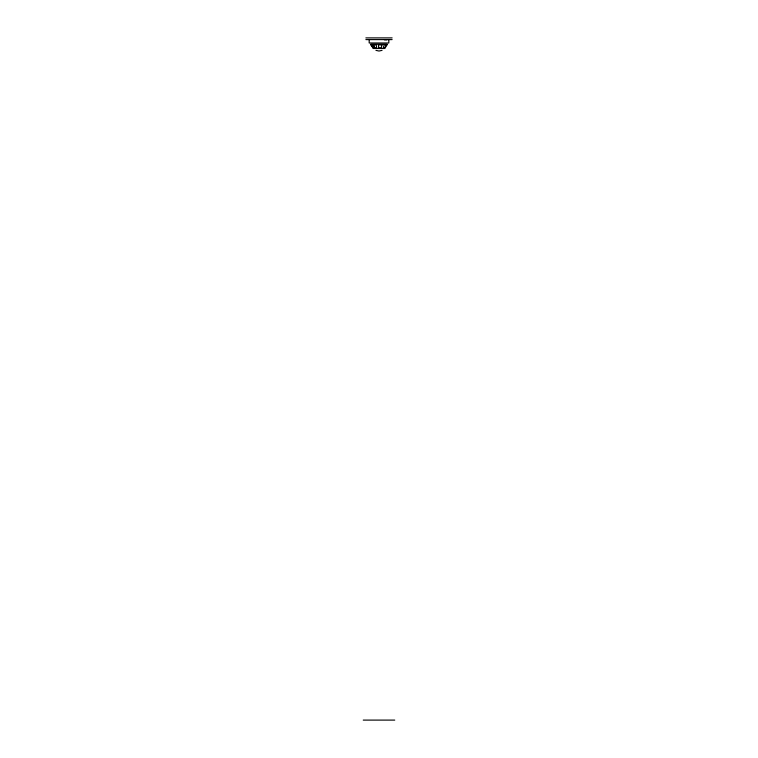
<?xml version="1.0" encoding="UTF-8"?>
<svg xmlns="http://www.w3.org/2000/svg" width="758" height="758" viewBox="0 0 758 758"><rect width="100%" height="100%" fill="white"/><g stroke="black" fill="none" stroke-linecap="round" stroke-linejoin="round"><path stroke-width="1.14" d="M384.751 47.801L386.343 44.921M386.874 44.921L385.244 47.801L383.226 47.801L384.183 44.921L386.987 44.921M382.051 50.369L379 51.023L375.949 50.369M371.022 44.921L371.752 44.921L373.201 47.801L371.088 44.921L372.756 47.801M365.877 37.9L392.123 37.9M365.877 39.596L392.123 39.596M384.429 39.814L386.921 39.814M370.7 44.248L387.3 44.248M374.585 47.801L376.679 47.801L376.252 44.921L373.268 44.921L374.585 47.801L373.41 44.921M373.144 48.484L384.856 48.484M363.253 720.1L394.747 720.1M388.816 39.596L388.816 42.979L369.184 42.979L369.184 39.596M381.994 44.921L381.227 47.801L378.706 47.801L378.413 44.921L381.994 44.921"/></g></svg>
